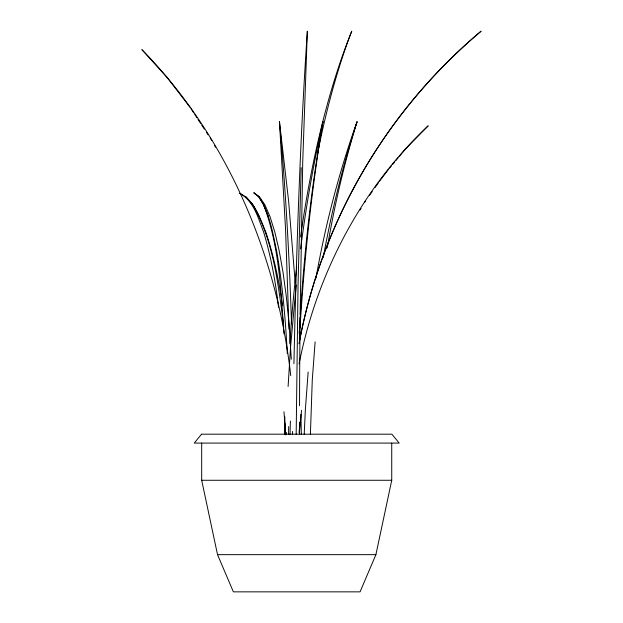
<?xml version="1.0" encoding="UTF-8"?>
<svg xmlns="http://www.w3.org/2000/svg" width="623" height="623" viewBox="0 0 623 623"><rect width="100%" height="100%" fill="white"/><g stroke="black" fill="none" stroke-linecap="round" stroke-linejoin="round"><path stroke-width="0.93" d="M296.174 434.324L298.051 284.252L301.182 167.665M288.597 434.34L288.659 426.568M284.664 434.34L284.836 416.849M292.553 434.34L292.576 431.428M300.099 317.333L299.725 363.707A713.171 39.078 -90 0 0 299.546 405.752M300.13 314.42L302.731 161.739L307.349 31.15C299.889 141.865 296.423 252.798 293.916 363.723M310.394 434.574L312.279 379.89L315.121 341.879M284.766 434.348L285.03 423.663M286.167 434.208L286.23 432.323M304.211 434.208L305.363 409.669L308.159 372.009M288.106 386.455L290.474 348.047L296.213 285.015M299.211 333.383C303.074 262.478 310.542 191.713 322.94 121.773C313.478 163.763 306.095 206.205 300.582 248.889M299.359 338.577L299.819 331M299.99 328.157C304.289 259.043 311.477 190.077 322.94 121.773M299.095 432.463L299.671 425.743M299.344 433.367L301.548 410.3M327.27 247.814C334.419 205.208 344.379 163.078 357.034 121.773C338.834 172.657 325.307 225.176 315.908 278.38M323.236 257.556C331.584 211.633 342.595 166.17 357.034 121.773M201.688 443.085L201.688 480.271L217.528 554.657L233.368 591.85L360.063 591.85L375.903 554.657L391.735 480.271L391.735 443.085M360.117 210.029L361.099 208.394M364.51 202.677L365.483 201.05M369.416 195.497L372.219 191.534M375.023 187.57L378.387 182.819M379.516 181.231L388.261 169.666M389.492 168.187L391.337 165.967M392.576 164.488L394.421 162.268M395.652 160.789L398.12 157.829M399.351 156.357L405.518 148.959L428.211 125.791C363.014 187.032 319.233 269.245 300.613 356.442A451.231 428.289 -86.7 0 0 299.095 363.91M291.307 359.183L289.01 323.384L286.354 296.852L283.052 272.485L279.182 250.726L274.798 231.974L269.993 216.563L264.845 204.772L259.448 196.813L253.904 192.834L258.88 196.821C269.619 212.77 272.57 232.332 276.604 250.75C282.468 284.08 285.365 317.847 287.195 351.621L287.265 353.514M201.688 480.271L391.735 480.271M217.528 554.657L375.903 554.657M239.606 193.278C254.534 200.396 259.775 217.918 265.795 232.036C273.77 255.882 278.964 280.576 282.492 305.449M239.645 193.332C253.865 200.785 258.132 218.136 263.607 231.974C270.997 256.52 275.576 281.837 278.543 307.271M253.904 192.834L258.856 196.837L263.731 204.78L258.856 196.837M189.96 107.203L167.182 77.602L141.865 49.63C225.861 135.191 275.28 250.664 289.952 368.886A601.592 585.589 90 0 1 290.731 375.583M191.074 108.776L193.73 112.841M194.789 114.468L196.915 117.724M197.974 119.351L200.629 123.416M201.688 125.044L204.344 129.109M206.47 132.364L208.066 134.802M210.185 138.057L211.781 140.494M259.261 216.57L252.72 204.78L245.89 196.837L252.829 204.811C273.372 240.758 278.006 283.068 283.41 323.407L283.738 327.168M214.561 145.548L215.488 147.23M268.349 216.57L263.607 204.811C279.229 245.805 280.973 290.474 283.932 333.788M289.01 329.1L285.575 229.692L279.47 121.773L288.667 201.556L295.216 283.122M279.47 121.773C285.513 187.445 289.189 253.32 291.354 319.225L291.486 323.944M283.963 411.772L285.786 434.963M300.925 414.388L301.314 434.208M299.492 434.566A713.171 39.078 -90 0 1 299.507 422.075M299.538 340.96A536.13 536.021 -90 0 1 481.135 31.15A536.13 536.021 -45.7 0 0 298.993 343.81M290.061 434.574A536.13 536.021 -45.7 0 1 290.404 421.117M289.859 343.351A536.13 182.22 90 0 1 296.696 267.088M300.574 236.896A536.13 182.22 90 0 1 351.746 31.15A536.13 179.315 89.1 0 0 317.255 154.995M201.548 434.192L194.236 443.085L399.187 443.085L391.883 434.192L201.548 434.192"/></g></svg>
